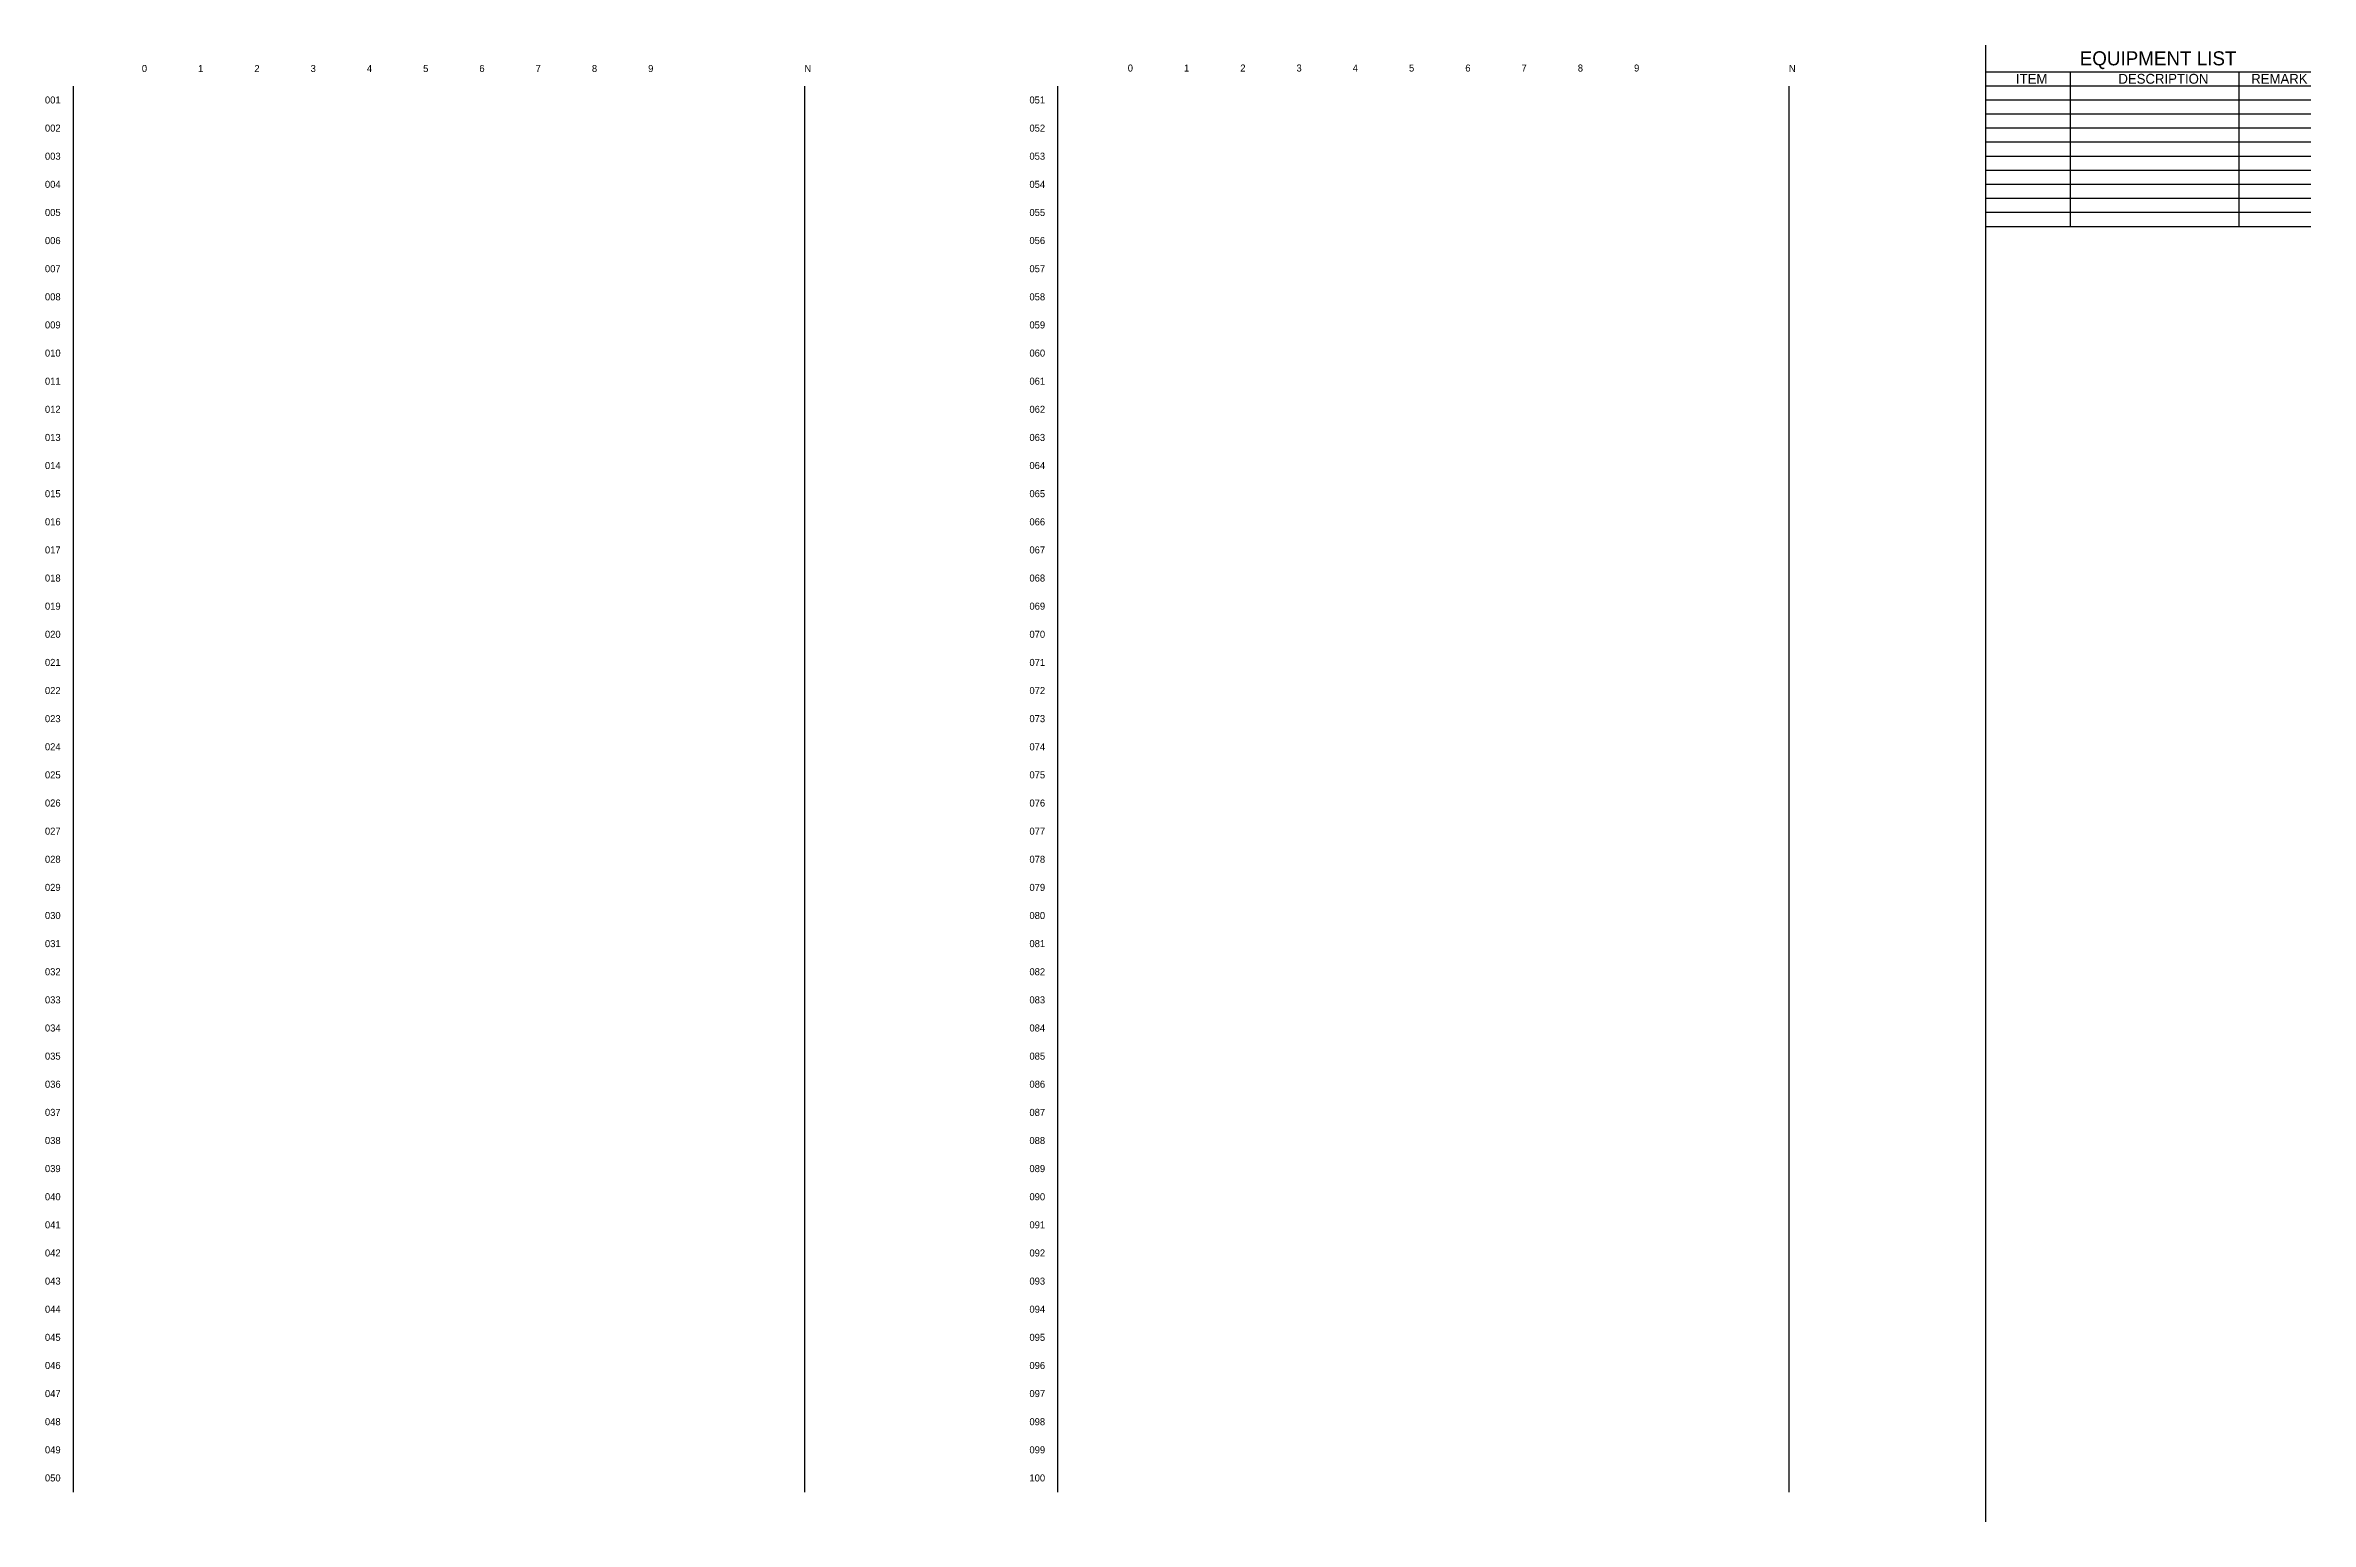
# Model space of a CAD drawing. Extents: x 20 to 826, y 55 to 580.
import ezdxf

# ---------------------------------------------------------------- set-up
doc = ezdxf.new("R2010")
doc.units = 0
for name, color, linetype in [('E_Linework', 7, 'Continuous'), ('E_Table', 7, 'Continuous'), ('G_Text25', 7, 'Continuous'), ('G_Text35', 7, 'Continuous'), ('G_Text5', 7, 'Continuous')]:
    doc.layers.add(name, color=color, linetype=linetype)

msp = doc.modelspace()

# ---------------------------------------------------------------- linework, layer by layer
at = {"layer": 'E_Linework'}
for p, q in [((30, 565), (30, 65)), ((290, 565), (290, 65)), ((380, 565), (380, 65)), ((640, 565), (640, 65))]:
    msp.add_line(p, q, dxfattribs=at)
at = {"layer": 'E_Table'}
for p, q in [((710, 54.5), (710, 579.5)), ((825.5, 570), (710, 570)), ((825.5, 565), (710, 565)), ((740, 570), (740, 515)), ((800, 570), (800, 515)), ((825.5, 560), (710, 560)), ((825.5, 555), (710, 555)), ((825.5, 550), (710, 550)), ((825.5, 545), (710, 545)), ((825.5, 540), (710, 540)), ((825.5, 535), (710, 535)), ((825.5, 530), (710, 530)), ((825.5, 525), (710, 525)), ((825.5, 520), (710, 520)), ((825.5, 515), (710, 515))]:
    msp.add_line(p, q, dxfattribs=at)

# ---------------------------------------------------------------- texts
at = {"layer": 'G_Text25'}
for s, p in [('0', (54.45, 570)), ('1', (74.45, 570)), ('2', (94.45, 570)), ('3', (114.45, 570)), ('4', (134.45, 570)), ('5', (154.45, 570)), ('6', (174.45, 570)), ('7', (194.45, 570)), ('8', (214.45, 570)), ('9', (234.45, 570)), ('N', (290, 570)), ('0', (404.95, 570.17)), ('1', (424.95, 570.17)), ('2', (444.95, 570.17)), ('3', (464.95, 570.17)), ('4', (484.95, 570.17)), ('5', (504.95, 570.17)), ('6', (524.95, 570.17)), ('7', (544.95, 570.17)), ('8', (564.95, 570.17)), ('9', (584.95, 570.17)), ('N', (640, 570)), ('001', (20, 558.81)), ('051', (370, 558.81)), ('002', (20, 548.81)), ('052', (370, 548.81)), ('003', (20, 538.81)), ('053', (370, 538.81)), ('004', (20, 528.81)), ('054', (370, 528.81)), ('005', (20, 518.81)), ('055', (370, 518.81)), ('006', (20, 508.81)), ('056', (370, 508.81)), ('007', (20, 498.81)), ('057', (370, 498.81)), ('008', (20, 488.81)), ('058', (370, 488.81)), ('009', (20, 478.81)), ('059', (370, 478.81)), ('010', (20, 468.81)), ('060', (370, 468.81)), ('011', (20, 458.81)), ('061', (370, 458.81)), ('012', (20, 448.81)), ('062', (370, 448.81)), ('013', (20, 438.81)), ('063', (370, 438.81)), ('014', (20, 428.81)), ('064', (370, 428.81)), ('015', (20, 418.81)), ('065', (370, 418.81)), ('016', (20, 408.81)), ('066', (370, 408.81)), ('017', (20, 398.81)), ('067', (370, 398.81)), ('018', (20, 388.81)), ('068', (370, 388.81)), ('019', (20, 378.81)), ('069', (370, 378.81)), ('020', (20, 368.81)), ('070', (370, 368.81)), ('021', (20, 358.81)), ('071', (370, 358.81)), ('022', (20, 348.81)), ('072', (370, 348.81)), ('023', (20, 338.81)), ('073', (370, 338.81)), ('024', (20, 328.81)), ('074', (370, 328.81)), ('025', (20, 318.81)), ('075', (370, 318.81)), ('026', (20, 308.81)), ('076', (370, 308.81)), ('027', (20, 298.81)), ('077', (370, 298.81)), ('028', (20, 288.81)), ('078', (370, 288.81)), ('029', (20, 278.81)), ('079', (370, 278.81)), ('030', (20, 268.81)), ('080', (370, 268.81)), ('031', (20, 258.81)), ('081', (370, 258.81)), ('032', (20, 248.81)), ('082', (370, 248.81)), ('033', (20, 238.81)), ('083', (370, 238.81)), ('034', (20, 228.81)), ('084', (370, 228.81)), ('035', (20, 218.81)), ('085', (370, 218.81)), ('036', (20, 208.81)), ('086', (370, 208.81)), ('037', (20, 198.81)), ('087', (370, 198.81)), ('038', (20, 188.81)), ('088', (370, 188.81)), ('039', (20, 178.81)), ('089', (370, 178.81)), ('040', (20, 168.81)), ('090', (370, 168.81)), ('041', (20, 158.81)), ('091', (370, 158.81)), ('042', (20, 148.81)), ('092', (370, 148.81)), ('043', (20, 138.81)), ('093', (370, 138.81)), ('044', (20, 128.81)), ('094', (370, 128.81)), ('045', (20, 118.81)), ('095', (370, 118.81)), ('046', (20, 108.81)), ('096', (370, 108.81)), ('047', (20, 98.81)), ('097', (370, 98.81)), ('048', (20, 88.81)), ('098', (370, 88.81)), ('049', (20, 78.81)), ('099', (370, 78.81)), ('050', (20, 68.81)), ('100', (370, 68.81))]:
    msp.add_text(s, height=2.5, dxfattribs=at).set_placement(p)
at = {"layer": 'G_Text35'}
for s, p in [('ITEM', (720.71, 565.84)), ('DESCRIPTION', (757.14, 565.84)), ('REMARK', (804.36, 565.84))]:
    msp.add_text(s, height=3.5, dxfattribs=at).set_placement(p)
at = {"layer": 'G_Text5'}
msp.add_text('EQUIPMENT LIST', height=5, dxfattribs=at).set_placement((743.38, 572.37))

doc.saveas('drawing.dxf')
